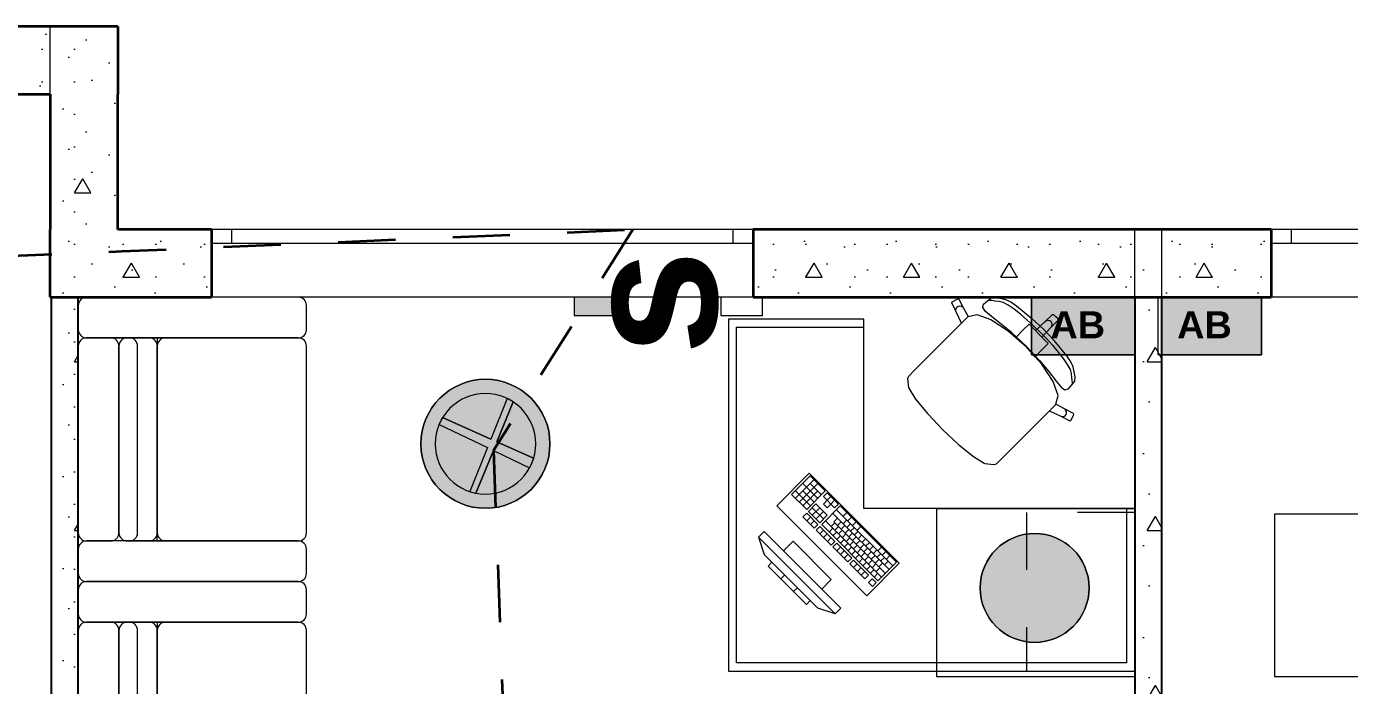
# Model space of a CAD drawing. Header units: millimetres. Extents: x -100675 to 28000, y -21133 to 42228.
# Drawn here: x -71457 to -66573, y 17511 to 19944 of the extents above; entities that cross this region are included whole.
import ezdxf

# ---------------------------------------------------------------- set-up
doc = ezdxf.new("R2010")
doc.units = ezdxf.units.MM
doc.header["$MEASUREMENT"] = 0
doc.linetypes.add('Dashed', pattern=[423.333333, 211.666667, -211.666667])
doc.linetypes.add('Wipeout_Contour', pattern=[1000, 0, -1000])
for name, color, linetype, lineweight in [('New_2D Drafting - General_Pen_No__1', 7, 'Continuous', 13), ('New_2D Drafting - General_Pen_No__2', 8, 'Continuous', 15), ('New_2D Drafting - General_Pen_No__52', 15, 'Continuous', 20), ('New_Annotation - Text_Pen_No__19', 255, 'Continuous', 0), ('New_ARCHICAD Windows_Pen_No__27', 7, 'Continuous', 35), ('New_Structural - Bearing_Pen_No__20', 1, 'Continuous', 0), ('New_Structural - Bearing_Pen_No__21', 7, 'Continuous', 35), ('New_Structural - Bearing_Pen_No__27', 7, 'Continuous', 35), ('New_Structural - Bearing_Pen_No__47', 7, 'Continuous', 25)]:
    doc.layers.add(name, color=color, linetype=linetype, lineweight=lineweight)
for name, color, linetype, lineweight, true_color in [('New_2D Drafting - General_Pen_No__82', 7, 'Continuous', 20, 0xaaaaaa), ('New_Annotation - Text_Pen_No__86', 7, 'Continuous', 20, 0x5555ff), ('New_ARCHICAD Windows_Pen_No__23', 7, 'Continuous', 20, 0xff6600), ('New_ARCHICAD Windows_Pen_No__3', 7, 'Continuous', 18, 0xff6600), ('New_Interior - Furniture _Pen_No__4', 7, 'Continuous', 20, 0x029e21), ('New_Structural - Bearing_Pen_No__169', 7, 'Continuous', 13, 0x68b353), ('New_Structural - Bearing_Pen_No__170', 7, 'Continuous', 13, 0x9f9f00), ('New_Structural - Bearing_Pen_No__61', 7, 'Continuous', 20, 0x6a6a6a), ('New_Structural - Bearing_Pen_No__89', 7, 'Continuous', 20, 0x71cebe)]:
    doc.layers.add(name, color=color, linetype=linetype, lineweight=lineweight, true_color=true_color)
for name, color, linetype in [('New_ARCHICAD Windows', 7, 'Continuous'), ('New_Interior - Furniture', 7, 'Continuous'), ('New_Structural - Bearing', 7, 'Continuous')]:
    doc.layers.add(name, color=color, linetype=linetype)
doc.styles.add('GENERATED_STYLE_2', font='arial.ttf')
doc.linetypes.add('Double Slash', pattern='A,0,[2,commercial building_1.Shx,S=15.679012,R=0,X=0,Y=0],-1975.555563,0', length=1975.555563)
pattern_1 = [(0, (0, 0), (0, 623.5383), [60, -300]), (0, (180, 311.8), (0, 623.5383), [60, -300]), (60, (0, 0), (-540, 311.769), [60, -300]), (60, (360, 0), (-540, 311.769), [60, -300]), (120, (60, 0), (540, 311.769), [60, -300]), (120, (420, 0), (540, 311.769), [60, -300]), (0, (0, 60), (0, 120), [0, -120, 0, -180]), (45, (60, 60), (-84.85282, 84.85282), [0, -90, 0, -150])]

# ---------------------------------------------------------------- blocks, each defined once
blk = doc.blocks.new('Slab_32', base_point=(-69762.8, 18641.6))
at = {"layer": 'New_Structural - Bearing_Pen_No__89', "color": 123, "linetype": 'Continuous', "lineweight": 20, "true_color": 0x71cebe, "flags": 128}
for points in [[(-69762.8, 18641.6, -1), (-69762.8, 18165.1, -1)], [(-69762.8, 18588.9, 1), (-69762.8, 18217.8, 1)]]:
    blk.add_lwpolyline(points, format="xyb", close=True, dxfattribs=at)
blk = doc.blocks.new('Wall_15', base_point=(-67365.8, 18944.5))
at = {"color": 254, "linetype": 'Wipeout_Contour', "lineweight": 0, "ltscale": 206772.49777}
blk.add_wipeout([(-67365.8, 14794.5), (-67365.8, 14694.5), (-67265.8, 14694.5)], dxfattribs=at).dxf.layer = 'New_Structural - Bearing'
at = {"layer": 'New_Structural - Bearing_Pen_No__169', "linetype": 'Continuous', "lineweight": 13, "true_color": 0x68b353}
h = blk.add_hatch(dxfattribs=at)
h.set_pattern_fill('Structural_Concrete', color=85, style=0, pattern_type=2)
h.set_pattern_definition(pattern_1)
h.paths.add_polyline_path([(-67365.8, 14794.5), (-67365.8, 14694.5), (-67265.8, 14694.5)])
at = {"color": 254, "linetype": 'Wipeout_Contour', "lineweight": 0, "ltscale": 277706.176605}
blk.add_wipeout([(-67265.8, 14794.5), (-67265.8, 18944.5), (-67365.8, 18944.5), (-67365.8, 14794.5)], dxfattribs=at).dxf.layer = 'New_Structural - Bearing'
at = {"layer": 'New_Structural - Bearing_Pen_No__169', "linetype": 'Continuous', "lineweight": 13, "true_color": 0x68b353}
h = blk.add_hatch(dxfattribs=at)
h.set_pattern_fill('Structural_Concrete', color=85, style=0, pattern_type=2)
h.set_pattern_definition(pattern_1)
h.paths.add_polyline_path([(-67265.8, 14794.5), (-67265.8, 18944.5), (-67365.8, 18944.5), (-67365.8, 14794.5)])
at = {"layer": 'New_Structural - Bearing_Pen_No__47', "color": 7, "linetype": 'Continuous', "lineweight": 25, "flags": 128}
blk.add_lwpolyline([(-67365.8, 18944.5), (-67265.8, 18944.5)], dxfattribs=at)
at = {"color": 254, "linetype": 'Wipeout_Contour', "lineweight": 0, "ltscale": 206697.400613}
blk.add_wipeout([(-67265.8, 14794.5), (-67365.8, 14794.5), (-67265.8, 14694.5)], dxfattribs=at).dxf.layer = 'New_Structural - Bearing'
at = {"layer": 'New_Structural - Bearing_Pen_No__169', "linetype": 'Continuous', "lineweight": 13, "true_color": 0x68b353}
h = blk.add_hatch(dxfattribs=at)
h.set_pattern_fill('Structural_Concrete', color=85, style=0, pattern_type=2)
h.set_pattern_definition(pattern_1)
h.paths.add_polyline_path([(-67265.8, 14794.5), (-67365.8, 14794.5), (-67265.8, 14694.5)])
at = {"layer": 'New_Structural - Bearing_Pen_No__47', "color": 7, "linetype": 'Continuous', "lineweight": 25, "flags": 128}
for points in [[(-67365.8, 18944.5), (-67365.8, 14794.5)], [(-67265.8, 14694.5), (-67265.8, 18944.5)], [(-67265.8, 14694.5), (-67365.8, 14694.5)]]:
    blk.add_lwpolyline(points, dxfattribs=at)
blk = doc.blocks.new('Wall_17', base_point=(-71365.8, 18944.5))
at = {"color": 254, "linetype": 'Wipeout_Contour', "lineweight": 0, "ltscale": 293206.09065}
blk.add_wipeout([(-71365.8, 18944.5), (-71365.8, 14694.5), (-71265.8, 14694.5), (-71265.8, 18944.5)], dxfattribs=at).dxf.layer = 'New_Structural - Bearing'
at = {"layer": 'New_Structural - Bearing_Pen_No__169', "linetype": 'Continuous', "lineweight": 13, "true_color": 0x68b353}
h = blk.add_hatch(dxfattribs=at)
h.set_pattern_fill('Structural_Concrete', color=85, style=0, pattern_type=2)
h.set_pattern_definition(pattern_1)
h.paths.add_polyline_path([(-71365.8, 18944.5), (-71365.8, 14694.5), (-71265.8, 14694.5), (-71265.8, 18944.5)])
at = {"layer": 'New_Structural - Bearing_Pen_No__47', "color": 7, "linetype": 'Continuous', "lineweight": 25, "flags": 128}
for points in [[(-71365.8, 18944.5), (-71365.8, 14694.5)], [(-71265.8, 18944.5), (-71365.8, 18944.5)], [(-71265.8, 14794.5), (-71265.8, 18944.5)], [(-71365.8, 14694.5), (-71265.8, 14694.5)]]:
    blk.add_lwpolyline(points, dxfattribs=at)
blk = doc.blocks.new('Window 24_2')
at = {"layer": 'New_ARCHICAD Windows_Pen_No__23', "color": 30, "linetype": 'Continuous', "lineweight": 20, "true_color": 0xff6600}
for p, q in [((-1000, 0), (-925, 0)), ((-925, 0), (-925, -50)), ((925, -50), (925, 0)), ((925, 0), (1000, 0)), ((-925, -50), (-1000, -50)), ((1000, -50), (925, -50))]:
    blk.add_line(p, q, dxfattribs=at)
at = {"layer": 'New_ARCHICAD Windows_Pen_No__27', "color": 7, "linetype": 'Continuous', "lineweight": 35}
for p, q in [((-1000, 0), (-1000, -50)), ((-1000, 0), (-1000, -50)), ((1000, 0), (1000, -50)), ((1000, 0), (1000, -50)), ((-1000, -50), (-1000, -250)), ((1000, -50), (1000, -250))]:
    blk.add_line(p, q, dxfattribs=at)
at = {"layer": 'New_ARCHICAD Windows_Pen_No__3', "color": 30, "linetype": 'Continuous', "lineweight": 18, "true_color": 0xff6600}
for p, q in [((-1000, 0), (1000, 0)), ((-925, 0), (925, 0)), ((925, -50), (-925, -50)), ((-1000, -250), (1000, -250))]:
    blk.add_line(p, q, dxfattribs=at)
blk = doc.blocks.new('Wall_20', base_point=(-71119.4, 18944.5))
at = {"color": 254, "linetype": 'Wipeout_Contour', "lineweight": 0, "ltscale": 221410.040445}
blk.add_wipeout([(-71119.4, 19194.5), (-71369.4, 19194.5), (-71369.4, 18944.5)], dxfattribs=at).dxf.layer = 'New_Structural - Bearing'
at = {"color": 254, "linetype": 'Wipeout_Contour', "lineweight": 0, "ltscale": 281794.67224}
blk.add_wipeout([(-68774.3, 19194.5), (-68774.3, 18944.5), (-66861.8, 18944.5), (-66861.8, 19194.5)], dxfattribs=at).dxf.layer = 'New_Structural - Bearing'
at = {"layer": 'New_Structural - Bearing_Pen_No__170', "linetype": 'Continuous', "lineweight": 13, "true_color": 0x9f9f00}
h = blk.add_hatch(dxfattribs=at)
h.set_pattern_fill('Structural_Concrete', color=54, style=0, pattern_type=2)
h.set_pattern_definition(pattern_1)
h.paths.add_polyline_path([(-71119.4, 19194.5), (-71369.4, 19194.5), (-71369.4, 18944.5)])
h = blk.add_hatch(dxfattribs=at)
h.set_pattern_fill('Structural_Concrete', color=54, style=0, pattern_type=2)
h.set_pattern_definition(pattern_1)
h.paths.add_polyline_path([(-68774.3, 19194.5), (-68774.3, 18944.5), (-66861.8, 18944.5), (-66861.8, 19194.5)])
at = {"layer": 'New_Structural - Bearing_Pen_No__27', "color": 7, "linetype": 'Continuous', "lineweight": 35}
for p, q in [((-68774.3, 19194.5), (-68774.3, 19144.5)), ((-66861.8, 19194.5), (-66861.8, 19144.5)), ((-68774.3, 19144.5), (-68774.3, 18944.5)), ((-66861.8, 19144.5), (-66861.8, 18944.5))]:
    blk.add_line(p, q, dxfattribs=at)
at = {"layer": 'New_Structural - Bearing_Pen_No__27', "color": 7, "linetype": 'Continuous', "lineweight": 35, "flags": 128}
for points in [[(-66861.8, 19194.5), (-68774.3, 19194.5)], [(-68774.3, 18944.5), (-66861.8, 18944.5)]]:
    blk.add_lwpolyline(points, dxfattribs=at)
at = {"layer": 'New_ARCHICAD Windows', "color": 21, "linetype": 'Continuous', "lineweight": 18, "true_color": 0xff9955, "xscale": -1, "zscale": 1000}
blk.add_blockref('Window 24_2', (-65861.8, 19194.5), dxfattribs=at)
at = {"color": 254, "linetype": 'Wipeout_Contour', "lineweight": 0, "ltscale": 221104.609103}
blk.add_wipeout([(-71119.4, 19194.5), (-71369.4, 18944.5), (-71119.4, 18944.5)], dxfattribs=at).dxf.layer = 'New_Structural - Bearing'
at = {"layer": 'New_Structural - Bearing_Pen_No__170', "linetype": 'Continuous', "lineweight": 13, "true_color": 0x9f9f00}
h = blk.add_hatch(dxfattribs=at)
h.set_pattern_fill('Structural_Concrete', color=54, style=0, pattern_type=2)
h.set_pattern_definition(pattern_1)
h.paths.add_polyline_path([(-71119.4, 19194.5), (-71369.4, 18944.5), (-71119.4, 18944.5)])
at = {"layer": 'New_Structural - Bearing_Pen_No__27', "color": 7, "linetype": 'Continuous', "lineweight": 35, "flags": 128}
blk.add_lwpolyline([(-71369.4, 18944.5), (-71369.4, 19194.5)], dxfattribs=at)
at = {"color": 254, "linetype": 'Wipeout_Contour', "lineweight": 0, "ltscale": 293860.184936}
blk.add_wipeout([(-71119.4, 19194.5), (-71119.4, 18944.5), (-70774.3, 18944.5), (-70774.3, 19194.5)], dxfattribs=at).dxf.layer = 'New_Structural - Bearing'
at = {"layer": 'New_Structural - Bearing_Pen_No__170', "linetype": 'Continuous', "lineweight": 13, "true_color": 0x9f9f00}
h = blk.add_hatch(dxfattribs=at)
h.set_pattern_fill('Structural_Concrete', color=54, style=0, pattern_type=2)
h.set_pattern_definition(pattern_1)
h.paths.add_polyline_path([(-71119.4, 19194.5), (-71119.4, 18944.5), (-70774.3, 18944.5), (-70774.3, 19194.5)])
at = {"layer": 'New_Structural - Bearing_Pen_No__27', "color": 7, "linetype": 'Continuous', "lineweight": 35}
for p, q in [((-70774.3, 19194.5), (-70774.3, 19144.5)), ((-70774.3, 19144.5), (-70774.3, 18944.5))]:
    blk.add_line(p, q, dxfattribs=at)
at = {"layer": 'New_Structural - Bearing_Pen_No__27', "color": 7, "linetype": 'Continuous', "lineweight": 35, "flags": 128}
for points in [[(-70774.3, 19194.5), (-71119.4, 19194.5)], [(-71369.4, 18944.5), (-70774.3, 18944.5)]]:
    blk.add_lwpolyline(points, dxfattribs=at)
at = {"layer": 'New_ARCHICAD Windows', "color": 21, "linetype": 'Continuous', "lineweight": 18, "true_color": 0xff9955, "xscale": -1, "zscale": 1000}
blk.add_blockref('Window 24_2', (-69774.3, 19194.5), dxfattribs=at)
blk = doc.blocks.new('Wall_29', base_point=(-75115.8, 19694.5))
at = {"color": 254, "linetype": 'Wipeout_Contour', "lineweight": 0, "ltscale": 308816.858328}
blk.add_wipeout([(-75115.8, 19944.5), (-75115.8, 19694.5), (-74117.6, 19694.5), (-74117.6, 19944.5)], dxfattribs=at).dxf.layer = 'New_Structural - Bearing'
at = {"color": 254, "linetype": 'Wipeout_Contour', "lineweight": 0, "ltscale": 221696.154479}
blk.add_wipeout([(-71369.4, 19694.5), (-71119.4, 19694.5), (-71119.4, 19944.5)], dxfattribs=at).dxf.layer = 'New_Structural - Bearing'
at = {"layer": 'New_Structural - Bearing_Pen_No__170', "linetype": 'Continuous', "lineweight": 13, "true_color": 0x9f9f00}
h = blk.add_hatch(dxfattribs=at)
h.set_pattern_fill('Structural_Concrete', color=54, style=0, pattern_type=2)
h.set_pattern_definition(pattern_1)
h.paths.add_polyline_path([(-75115.8, 19944.5), (-75115.8, 19694.5), (-74117.6, 19694.5), (-74117.6, 19944.5)])
h = blk.add_hatch(dxfattribs=at)
h.set_pattern_fill('Structural_Concrete', color=54, style=0, pattern_type=2)
h.set_pattern_definition(pattern_1)
h.paths.add_polyline_path([(-71369.4, 19694.5), (-71119.4, 19694.5), (-71119.4, 19944.5)])
at = {"layer": 'New_Structural - Bearing_Pen_No__27', "color": 7, "linetype": 'Continuous', "lineweight": 35}
for p, q in [((-74117.6, 19944.5), (-74117.6, 19894.5)), ((-74117.6, 19894.5), (-74117.6, 19694.5))]:
    blk.add_line(p, q, dxfattribs=at)
at = {"layer": 'New_Structural - Bearing_Pen_No__27', "color": 7, "linetype": 'Continuous', "lineweight": 35, "flags": 128}
for points in [[(-74117.6, 19944.5), (-75115.8, 19944.5)], [(-75115.8, 19694.5), (-74117.6, 19694.5)]]:
    blk.add_lwpolyline(points, dxfattribs=at)
at = {"color": 254, "linetype": 'Wipeout_Contour', "lineweight": 0, "ltscale": 297723.666144}
blk.add_wipeout([(-71369.4, 19944.5), (-72117.6, 19944.5), (-72117.6, 19694.5), (-71369.4, 19694.5)], dxfattribs=at).dxf.layer = 'New_Structural - Bearing'
at = {"layer": 'New_Structural - Bearing_Pen_No__170', "linetype": 'Continuous', "lineweight": 13, "true_color": 0x9f9f00}
h = blk.add_hatch(dxfattribs=at)
h.set_pattern_fill('Structural_Concrete', color=54, style=0, pattern_type=2)
h.set_pattern_definition(pattern_1)
h.paths.add_polyline_path([(-71369.4, 19944.5), (-72117.6, 19944.5), (-72117.6, 19694.5), (-71369.4, 19694.5)])
at = {"layer": 'New_Structural - Bearing_Pen_No__27', "color": 7, "linetype": 'Continuous', "lineweight": 35}
for p, q in [((-72117.6, 19944.5), (-72117.6, 19894.5)), ((-72117.6, 19894.5), (-72117.6, 19694.5))]:
    blk.add_line(p, q, dxfattribs=at)
at = {"layer": 'New_ARCHICAD Windows', "color": 21, "linetype": 'Continuous', "lineweight": 18, "true_color": 0xff9955, "zscale": 1000}
blk.add_blockref('Window 24_2', (-73117.6, 19944.5), dxfattribs=at)
at = {"color": 254, "linetype": 'Wipeout_Contour', "lineweight": 0, "ltscale": 222003.315874}
blk.add_wipeout([(-71369.4, 19944.5), (-71369.4, 19694.5), (-71119.4, 19944.5)], dxfattribs=at).dxf.layer = 'New_Structural - Bearing'
at = {"layer": 'New_Structural - Bearing_Pen_No__170', "linetype": 'Continuous', "lineweight": 13, "true_color": 0x9f9f00}
h = blk.add_hatch(dxfattribs=at)
h.set_pattern_fill('Structural_Concrete', color=54, style=0, pattern_type=2)
h.set_pattern_definition(pattern_1)
h.paths.add_polyline_path([(-71369.4, 19944.5), (-71369.4, 19694.5), (-71119.4, 19944.5)])
at = {"layer": 'New_Structural - Bearing_Pen_No__27', "color": 7, "linetype": 'Continuous', "lineweight": 35, "flags": 128}
for points in [[(-71119.4, 19944.5), (-72117.6, 19944.5)], [(-71119.4, 19944.5), (-71119.4, 19694.5)], [(-72117.6, 19694.5), (-71369.4, 19694.5)]]:
    blk.add_lwpolyline(points, dxfattribs=at)
blk = doc.blocks.new('Wall_57', base_point=(-71119.4, 18944.5))
at = {"color": 254, "linetype": 'Wipeout_Contour', "lineweight": 0, "ltscale": 295402.274496}
blk.add_wipeout([(-71369.4, 19694.5), (-71369.4, 19194.5), (-71119.4, 19194.5), (-71119.4, 19694.5)], dxfattribs=at).dxf.layer = 'New_Structural - Bearing'
at = {"layer": 'New_Structural - Bearing_Pen_No__170', "linetype": 'Continuous', "lineweight": 13, "true_color": 0x9f9f00}
h = blk.add_hatch(dxfattribs=at)
h.set_pattern_fill('Structural_Concrete', color=54, style=0, pattern_type=2)
h.set_pattern_definition(pattern_1)
h.paths.add_polyline_path([(-71369.4, 19694.5), (-71369.4, 19194.5), (-71119.4, 19194.5), (-71119.4, 19694.5)])
at = {"layer": 'New_Structural - Bearing_Pen_No__27', "color": 7, "linetype": 'Continuous', "lineweight": 35, "flags": 128}
for points in [[(-71369.4, 19694.5), (-71369.4, 19194.5)], [(-71119.4, 19194.5), (-71119.4, 19694.5)]]:
    blk.add_lwpolyline(points, dxfattribs=at)
blk = doc.blocks.new('Office Workstation Solo 24')
at = {"layer": 'New_Interior - Furniture _Pen_No__4', "color": 104, "linetype": 'Continuous', "lineweight": 20, "true_color": 0x029e21}
for p, q in [((-1470, 0), (-1500, 0)), ((-1500, 0), (-1500, -30)), ((-30, 0), (-1470, 0)), ((0, 0), (-30, 0)), ((0, -30), (0, 0)), ((-1500, -30), (-1500, -600)), ((-1470, -30), (-30, -30)), ((-1470, -600), (-1470, -30)), ((-30, -30), (-30, -1270)), ((0, -1270), (0, -30)), ((-393.9, -211.1), (-415.1, -232.3)), ((-415.1, -232.3), (-132.3, -515.1)), ((-111.1, -493.9), (-393.9, -211.1)), ((-393.9, -211.1), (-330.3, -232.3)), ((-330.3, -232.3), (-132.3, -430.3)), ((-287.9, -246.4), (-302, -260.6)), ((-302, -260.6), (-160.6, -402)), ((-146.4, -387.9), (-287.9, -246.4)), ((-551.9, -333.4), (-620.5, -402)), ((-344.2, -541.1), (-551.9, -333.4)), ((-531.3, -312.8), (-545, -326.5)), ((-545, -326.5), (-531.2, -340.4)), ((-517.5, -326.7), (-531.3, -312.8)), ((-531.2, -340.4), (-517.5, -326.7)), ((-503.6, -340.5), (-517.3, -354.2)), ((-448.2, -395.9), (-503.6, -340.5)), ((-344.4, -303), (-379.8, -338.4)), ((-379.8, -338.4), (-238.4, -479.8)), ((-203, -444.4), (-344.4, -303)), ((-254.9, -307.7), (-240.7, -293.6)), ((-207.7, -354.9), (-193.6, -340.7)), ((-606.7, -388.3), (-399, -596)), ((-593, -374.5), (-385.3, -582.3)), ((-579.3, -360.8), (-388.9, -551.2)), ((-568.8, -398.8), (-555.1, -385.1)), ((-565.6, -347.1), (-357.9, -554.8)), ((-558.6, -381.6), (-544.8, -367.9)), ((-551.8, -361), (-538, -347.2)), ((-544.7, -395.4), (-531, -381.7)), ((-537.9, -374.8), (-524.2, -361.1)), ((-524.1, -388.7), (-510.4, -374.9)), ((-517.3, -354.2), (-462, -409.6)), ((-510.2, -402.5), (-496.5, -388.8)), ((-503.5, -368.1), (-489.8, -354.4)), ((-489.6, -381.9), (-475.9, -368.2)), ((-475.8, -395.8), (-462.1, -382.1)), ((-160.6, -402), (-146.4, -387.9)), ((-620.5, -402), (-412.7, -609.7)), ((-596.2, -426.2), (-582.5, -412.5)), ((-589.4, -405.6), (-575.7, -391.9)), ((-580.7, -441.8), (-566.9, -428.1)), ((-575.6, -419.4), (-561.9, -405.7)), ((-561.7, -433.3), (-548, -419.5)), ((-555, -412.6), (-541.2, -398.9)), ((-547.9, -447.1), (-534.2, -433.4)), ((-541.1, -426.5), (-527.4, -412.8)), ((-530.9, -409.3), (-517.1, -395.6)), ((-527.3, -440.3), (-513.5, -426.6)), ((-517, -423.1), (-503.3, -409.4)), ((-503.2, -437), (-489.4, -423.3)), ((-496.4, -416.4), (-482.7, -402.6)), ((-489.3, -450.8), (-475.6, -437.1)), ((-482.5, -430.2), (-468.8, -416.5)), ((-468.7, -444), (-455, -430.3)), ((-462, -409.6), (-448.2, -395.9)), ((-441.3, -402.8), (-455, -416.6)), ((-455, -416.6), (-399.6, -471.9)), ((-385.9, -458.2), (-441.3, -402.8)), ((-441.2, -430.4), (-427.5, -416.7)), ((-427.3, -444.2), (-413.6, -430.5)), ((-111.1, -493.9), (-132.3, -430.3)), ((-565.1, -457.4), (-551.4, -443.6)), ((-534, -461), (-520.3, -447.2)), ((-520.2, -474.8), (-506.5, -461.1)), ((-513.4, -454.2), (-499.7, -440.5)), ((-506.4, -488.7), (-492.6, -474.9)), ((-499.6, -468), (-485.9, -454.3)), ((-485.7, -481.9), (-472, -468.1)), ((-475.5, -464.7), (-461.8, -451)), ((-471.9, -495.7), (-458.2, -482)), ((-461.6, -478.5), (-447.9, -464.8)), ((-454.8, -457.9), (-441.1, -444.2)), ((-447.8, -492.4), (-434.1, -478.7)), ((-441, -471.7), (-427.3, -458)), ((-427.1, -485.6), (-413.4, -471.9)), ((-413.5, -458.1), (-399.8, -444.4)), ((-413.3, -499.4), (-399.6, -485.7)), ((-399.6, -471.9), (-385.9, -458.2)), ((-379, -465.2), (-392.7, -478.9)), ((-392.7, -478.9), (-337.3, -534.3)), ((-323.6, -520.5), (-379, -465.2)), ((-378.9, -492.7), (-365.2, -479)), ((-238.4, -479.8), (-203, -444.4)), ((-492.5, -502.5), (-478.8, -488.8)), ((-488.9, -533.5), (-475.2, -519.8)), ((-478.7, -516.3), (-464.9, -502.6)), ((-471.6, -550.8), (-457.9, -537.1)), ((-464.8, -530.2), (-451.1, -516.5)), ((-458, -509.6), (-444.3, -495.8)), ((-451, -544), (-437.3, -530.3)), ((-444.2, -523.4), (-430.5, -509.7)), ((-433.9, -506.2), (-420.2, -492.5)), ((-430.3, -537.3), (-416.6, -523.5)), ((-420.1, -520.1), (-406.4, -506.4)), ((-406.2, -533.9), (-392.5, -520.2)), ((-399.4, -513.3), (-385.7, -499.6)), ((-392.4, -547.8), (-378.7, -534.1)), ((-385.6, -527.1), (-371.9, -513.4)), ((-365, -506.6), (-351.3, -492.8)), ((-351.2, -520.4), (-337.5, -506.7)), ((-337.3, -534.3), (-323.6, -520.5)), ((-316.7, -527.5), (-330.4, -541.2)), ((-275.1, -569), (-316.7, -527.5)), ((-132.3, -515.1), (-111.1, -493.9)), ((-454.3, -568.1), (-440.6, -554.4)), ((-437.1, -557.9), (-423.4, -544.2)), ((-437, -585.4), (-423.3, -571.7)), ((-416.5, -551.1), (-402.8, -537.4)), ((-412.7, -609.7), (-344.2, -541.1)), ((-402.6, -564.9), (-388.9, -551.2)), ((-337.3, -548), (-364.7, -575.5)), ((-364.7, -575.5), (-323.1, -617)), ((-351, -561.8), (-309.4, -603.3)), ((-350.8, -589.3), (-323.4, -561.9)), ((-295.7, -589.6), (-337.3, -548)), ((-337, -603.2), (-309.6, -575.7)), ((-330.4, -541.2), (-288.9, -582.7)), ((-316.6, -555), (-302.8, -541.3)), ((-302.7, -568.9), (-289, -555.2)), ((-288.9, -582.7), (-275.1, -569)), ((-1500, -600), (-1470, -600)), ((-392.1, -602.9), (-405.8, -616.6)), ((-405.8, -616.6), (-364.3, -658.1)), ((-378.3, -616.7), (-392.1, -602.9)), ((-392, -630.5), (-378.3, -616.7)), ((-364.6, -603), (-378.3, -616.7)), ((-378.3, -616.7), (-364.4, -630.6)), ((-378.1, -644.3), (-364.4, -630.6)), ((-350.7, -616.9), (-364.6, -603)), ((-364.4, -630.6), (-350.7, -616.9)), ((-350.6, -644.4), (-364.4, -630.6)), ((-288.8, -596.5), (-357.4, -665.1)), ((-329.8, -665.2), (-274.9, -610.4)), ((-329.7, -692.8), (-261.1, -624.2)), ((-323.1, -617), (-295.7, -589.6)), ((-316.2, -623.9), (-274.7, -665.5)), ((-302.5, -610.2), (-247.1, -665.6)), ((-233.4, -651.9), (-288.8, -596.5)), ((-364.3, -658.1), (-350.6, -644.4)), ((-357.4, -665.1), (-302, -720.5)), ((-343.6, -651.4), (-302.1, -692.9)), ((-329.9, -637.6), (-274.5, -693)), ((-315.8, -706.6), (-247.2, -638)), ((-302, -720.5), (-233.4, -651.9)), ((-989.6, -765.4), (-1011.6, -787.3)), ((-980.3, -762.5), (-989.6, -765.4)), ((-946.4, -766.5), (-980.3, -762.5)), ((-944.3, -767.4), (-946.4, -766.5)), ((-904.2, -792.3), (-944.3, -767.4)), ((-1037.1, -812.8), (-1184.9, -960.7)), ((-1011.6, -787.3), (-1037.1, -812.8)), ((-850.6, -835.9), (-904.2, -792.3)), ((-849.7, -836.6), (-850.6, -835.9)), ((-791.4, -891.4), (-849.7, -836.6)), ((-1263.8, -925.4), (-1274.7, -946.8)), ((-1259.8, -924.1), (-1263.8, -925.4)), ((-1226.7, -941.1), (-1259.8, -924.1)), ((-791.4, -891.4), (-736.6, -949.7)), ((-1274.7, -946.8), (-1273.3, -950.9)), ((-1273.3, -950.9), (-1240.2, -967.8)), ((-1246.9, -947.6), (-1248.4, -953.2)), ((-1248.4, -953.2), (-1247.7, -959.1)), ((-1247.7, -959.1), (-1244.8, -964.2)), ((-1243.3, -943), (-1246.9, -947.6)), ((-1244.8, -964.2), (-1240.2, -967.8)), ((-1238.2, -940.2), (-1243.3, -943)), ((-1240.2, -967.8), (-1209.2, -985.1)), ((-1232.4, -939.5), (-1238.2, -940.2)), ((-1226.7, -941.1), (-1232.4, -939.5)), ((-1184.9, -960.7), (-1226.7, -941.1)), ((-1209.2, -984.9), (-1184.9, -960.7)), ((-736.6, -949.7), (-735.9, -950.6)), ((-735.9, -950.6), (-692.3, -1004.2)), ((-1209.2, -985.1), (-1216.7, -1017.1)), ((-1216.7, -1017.1), (-1198.3, -1069.1)), ((-1209.2, -984.9), (-1209.2, -985.1)), ((-692.3, -1004.2), (-667.4, -1044.3)), ((-1278.5, -1070.1), (-1280.4, -1086.8)), ((-1255.3, -1042.2), (-1278.5, -1070.1)), ((-1268.9, -1064.8), (-1269.7, -1060.3)), ((-1268.1, -1072.8), (-1268.9, -1064.8)), ((-1266, -1083.6), (-1268.1, -1072.8)), ((-1242.4, -1038.8), (-1255.3, -1042.2)), ((-1228.1, -1048.8), (-1242.4, -1038.8)), ((-1209.5, -1071.1), (-1228.1, -1048.8)), ((-1181.5, -1107.3), (-1209.5, -1071.1)), ((-1198.3, -1069.1), (-1157, -1132.9)), ((-667.4, -1044.3), (-666.5, -1046.4)), ((-666.5, -1046.4), (-662.5, -1080.3)), ((-1280.4, -1086.8), (-1272.6, -1123)), ((-1272.6, -1123), (-1263.6, -1142.2)), ((-1264.9, -1099), (-1266, -1083.6)), ((-1261, -1113.7), (-1264.9, -1099)), ((-1251, -1132.6), (-1261, -1113.7)), ((-1148.8, -1146.6), (-1181.5, -1107.3)), ((-687.3, -1111.6), (-712.8, -1137.1)), ((-665.4, -1089.6), (-687.3, -1111.6)), ((-662.5, -1080.3), (-665.4, -1089.6)), ((-1263.6, -1142.2), (-1248.7, -1163.9)), ((-1236.2, -1154.4), (-1251, -1132.6)), ((-1248.7, -1163.9), (-1201.9, -1220.6)), ((-1217.6, -1178.2), (-1236.2, -1154.4)), ((-1132.2, -1161), (-1159.6, -1188.4)), ((-1157, -1132.9), (-1132.2, -1161)), ((-1099.3, -1199.3), (-1148.8, -1146.6)), ((-1132.2, -1161), (-1098.9, -1198.9)), ((-712.8, -1137.1), (-860.7, -1284.9)), ((-1196.4, -1203), (-1217.6, -1178.2)), ((-1201.9, -1220.6), (-1162.8, -1262.8)), ((-1173.9, -1227.6), (-1196.4, -1203)), ((-1159.6, -1188.4), (-1180.7, -1209.6)), ((-1180.7, -1209.6), (-1157.1, -1233.2)), ((-1099.3, -1199.3), (-1046.6, -1248.8)), ((-1061, -1232.2), (-1098.9, -1198.9)), ((-1191.1, -1269.7), (-1217.2, -1295.8)), ((-1191.1, -1269.7), (-1194.3, -1274.6)), ((-1157.1, -1233.2), (-1191.1, -1269.7)), ((-1151.1, -1251.1), (-1173.9, -1227.6)), ((-1133.2, -1257.1), (-1169.7, -1291.1)), ((-1120.6, -1301.9), (-1162.8, -1262.8)), ((-1157.1, -1233.2), (-1145.1, -1245.1)), ((-1151.1, -1251.1), (-1127.6, -1273.9)), ((-1133.2, -1257.1), (-1145.1, -1245.1)), ((-1109.6, -1280.7), (-1133.2, -1257.1)), ((-1088.4, -1259.6), (-1109.6, -1280.7)), ((-1061, -1232.2), (-1088.4, -1259.6)), ((-1032.9, -1257), (-1061, -1232.2)), ((-1046.6, -1248.8), (-1007.3, -1281.5)), ((-969.1, -1298.3), (-1032.9, -1257)), ((-1217.2, -1295.8), (-1217.1, -1300.1)), ((-1217.1, -1300.1), (-1208.6, -1308.6)), ((-1200.1, -1317.1), (-1208.6, -1308.6)), ((-1195.8, -1317.2), (-1200.1, -1317.1)), ((-1169.7, -1291.1), (-1195.8, -1317.2)), ((-1194.3, -1274.6), (-1195.4, -1280.3)), ((-1195.4, -1280.3), (-1194.2, -1286.1)), ((-1194.2, -1286.1), (-1191, -1291)), ((-1186.1, -1294.2), (-1191, -1291)), ((-1180.3, -1295.4), (-1186.1, -1294.2)), ((-1174.6, -1294.3), (-1180.3, -1295.4)), ((-1169.7, -1291.1), (-1174.6, -1294.3)), ((-1127.6, -1273.9), (-1103, -1296.4)), ((-1063.9, -1348.7), (-1120.6, -1301.9)), ((-1103, -1296.4), (-1078.2, -1317.6)), ((-1078.2, -1317.6), (-1054.4, -1336.2)), ((-1007.3, -1281.5), (-971.1, -1309.5)), ((-971.1, -1309.5), (-948.8, -1328.1)), ((-917.1, -1316.7), (-969.1, -1298.3)), ((-885.1, -1309.2), (-917.1, -1316.7)), ((-884.9, -1309.2), (-885.1, -1309.2)), ((-867.8, -1340.2), (-885.1, -1309.2)), ((-884.9, -1309.2), (-860.7, -1284.9)), ((-860.7, -1284.9), (-841.1, -1326.7)), ((-500, -1270), (-500, -1300)), ((-30, -1270), (-500, -1270)), ((-500, -1300), (-30, -1300)), ((-30, -1300), (0, -1300)), ((0, -1300), (0, -1270)), ((-1042.2, -1363.6), (-1063.9, -1348.7)), ((-1054.4, -1336.2), (-1032.6, -1351)), ((-1023, -1372.6), (-1042.2, -1363.6)), ((-1032.6, -1351), (-1013.7, -1361)), ((-1013.7, -1361), (-999, -1364.9)), ((-999, -1364.9), (-983.6, -1366)), ((-983.6, -1366), (-972.8, -1368.1)), ((-942.2, -1355.3), (-970.1, -1378.5)), ((-948.8, -1328.1), (-938.8, -1342.4)), ((-938.8, -1342.4), (-942.2, -1355.3)), ((-864.2, -1344.8), (-867.8, -1340.2)), ((-850.9, -1373.3), (-867.8, -1340.2)), ((-859.1, -1347.7), (-864.2, -1344.8)), ((-853.2, -1348.4), (-859.1, -1347.7)), ((-847.6, -1346.9), (-853.2, -1348.4)), ((-843, -1343.3), (-847.6, -1346.9)), ((-825.4, -1363.8), (-846.8, -1374.7)), ((-840.2, -1338.2), (-843, -1343.3)), ((-841.1, -1326.7), (-839.5, -1332.4)), ((-841.1, -1326.7), (-824.1, -1359.8)), ((-839.5, -1332.4), (-840.2, -1338.2)), ((-824.1, -1359.8), (-825.4, -1363.8)), ((-986.8, -1380.4), (-1023, -1372.6)), ((-970.1, -1378.5), (-986.8, -1380.4)), ((-972.8, -1368.1), (-964.8, -1368.9)), ((-964.8, -1368.9), (-960.3, -1369.7)), ((-846.8, -1374.7), (-850.9, -1373.3))]:
    blk.add_line(p, q, dxfattribs=at)
at = {"layer": 'New_Interior - Furniture _Pen_No__4', "color": 104, "linetype": 'Dashed', "lineweight": 20, "true_color": 0x029e21}
for p, q in [((-1100, -585), (-1100, 0)), ((-1500, -585), (-1100, -585))]:
    blk.add_line(p, q, dxfattribs=at)
at = {"layer": 'New_Interior - Furniture _Pen_No__4', "color": 104, "linetype": 'Continuous', "lineweight": 20, "true_color": 0x029e21, "flags": 128}
for points in [[(0, 0), (-1500, 0), (-1500, -600), (-500, -600), (-500, -1300), (0, -1300)], [(-510.6, -278.3), (-630.8, -398.5), (-298.5, -730.8), (-178.3, -610.6)]]:
    blk.add_lwpolyline(points, close=True, dxfattribs=at)
blk = doc.blocks.new('Sofa Chair 03 24')
at = {"layer": 'New_Interior - Furniture _Pen_No__4', "color": 104, "linetype": 'Continuous', "lineweight": 20, "true_color": 0x029e21}
for p, q in [((120, 0), (30, 0)), ((870, 0), (180, 0)), ((1020, 0), (930, 0)), ((0, -30), (0, -812)), ((150, -30), (150, -120)), ((150, -812), (150, -30)), ((900, -120), (900, -30)), ((900, -30), (900, -812)), ((1050, -812), (1050, -30)), ((150, -180), (150, -120)), ((900, -180), (900, -120)), ((150, -180), (150, -188.9)), ((150, -188.9), (150, -261.6)), ((180, -150), (870, -150)), ((870, -150), (180, -150)), ((900, -188.9), (900, -180)), ((900, -261.6), (900, -188.9)), ((180, -218.9), (870, -218.9)), ((150, -261.6), (150, -321.6)), ((150, -291.6), (180, -291.6)), ((870, -291.6), (180, -291.6)), ((870, -291.6), (180, -291.6)), ((180, -291.6), (870, -291.6)), ((900, -291.6), (870, -291.6)), ((900, -321.6), (900, -261.6)), ((150, -321.6), (150, -812)), ((150, -321.6), (150, -812)), ((900, -812), (900, -321.6)), ((900, -812), (900, -321.6)), ((30, -842), (120, -842)), ((180, -842), (870, -842)), ((180, -842), (870, -842)), ((930, -842), (1020, -842))]:
    blk.add_line(p, q, dxfattribs=at)
for centre, start, end in [((30, -30), 90, 180), ((120, -30), 0, 90), ((180, -30), 90, 180), ((870, -30), 0, 90), ((930, -30), 90, 180), ((1020, -30), 0, 90), ((180, -120), 180, 270), ((870, -120), 270, 0), ((180, -180), 90, 180), ((180, -188.9), 180, 270), ((870, -180), 0, 90), ((870, -188.9), 270, 0), ((180, -261.6), 180, 270), ((180, -321.6), 90, 180), ((180, -321.6), 90, 180), ((870, -261.6), 270, 0), ((870, -321.6), 0, 90), ((870, -321.6), 0, 90), ((30, -812), 180, 270), ((120, -812), 270, 0), ((180, -812), 180, 270), ((180, -812), 180, 270), ((870, -812), 270, 0), ((870, -812), 270, 0), ((930, -812), 180, 270), ((1020, -812), 270, 0)]:
    blk.add_arc(centre, 30, start, end, dxfattribs=at)
blk = doc.blocks.new('Desk 24')
at = {"layer": 'New_Interior - Furniture _Pen_No__4', "color": 104, "linetype": 'Continuous', "lineweight": 20, "true_color": 0x029e21, "flags": 128}
blk.add_lwpolyline([(0, 0), (1200, 0), (1200, 600), (0, 600)], close=True, dxfattribs=at)

msp = doc.modelspace()

# ---------------------------------------------------------------- hatches: boundary and pattern name
at = {"layer": 'New_2D Drafting - General_Pen_No__52', "linetype": 'Continuous', "lineweight": 20}
for points in [[(-67365.8, 18731.8), (-67365.8, 18944.5), (-67746.7, 18944.5), (-67746.7, 18731.8)], [(-66897.8, 18731.8), (-66897.8, 18944.5), (-67278.8, 18944.5), (-67278.8, 18731.8)], [(-67534.3, 17871.2, 1), (-67936.6, 17871.2, 1)]]:
    msp.add_hatch(color=15, dxfattribs=at).paths.add_polyline_path(points)
at = {"layer": 'New_2D Drafting - General_Pen_No__82', "linetype": 'Continuous', "lineweight": 20, "true_color": 0xaaaaaa}
for points in [[(-69435.4, 18944.5), (-69435.4, 18876.8), (-69280.8, 18876.8), (-69280.8, 18944.5)], [(-69762.8, 18641.6, 1), (-69762.8, 18165.1, 1)], [(-69584.9, 18350.6), (-69720.7, 18411), (-69660.8, 18558.3, 0.034067), (-69682.8, 18570.8), (-69742.6, 18420.8), (-69921.1, 18500.1, 0.037873), (-69933.9, 18475.1), (-69755.1, 18389.4), (-69819.9, 18226.8, 0.030742), (-69797.9, 18221.2), (-69733.7, 18379.1), (-69599.7, 18314.9, 0.052198)]]:
    msp.add_hatch(color=253, dxfattribs=at).paths.add_polyline_path(points)

# ---------------------------------------------------------------- linework, layer by layer
at = {"layer": 'New_2D Drafting - General_Pen_No__1', "color": 7, "linetype": 'Continuous', "lineweight": 13, "flags": 128}
for points in [[(-67365.8, 18731.8), (-67365.8, 18944.5), (-67746.7, 18944.5), (-67746.7, 18731.8)], [(-66897.8, 18731.8), (-66897.8, 18944.5), (-67278.8, 18944.5), (-67278.8, 18731.8)]]:
    msp.add_lwpolyline(points, close=True, dxfattribs=at)
msp.add_lwpolyline([(-67534.3, 17871.2, 1), (-67936.6, 17871.2, 1)], format="xyb", close=True, dxfattribs=at)
at = {"layer": 'New_2D Drafting - General_Pen_No__2', "color": 8, "linetype": 'Continuous', "lineweight": 15, "flags": 128}
msp.add_lwpolyline([(-69435.4, 18944.5), (-69435.4, 18876.8), (-69280.8, 18876.8), (-69280.8, 18944.5)], close=True, dxfattribs=at)
for points in [[(-69762.8, 18641.6, 1), (-69762.8, 18165.1, 1)], [(-69762.8, 18217.8, 1), (-69762.8, 18588.9, 1)], [(-69762.8, 18588.9, 1), (-69762.8, 18217.8, 1)], [(-69584.9, 18350.6), (-69720.7, 18411), (-69660.8, 18558.3, 0.034067), (-69682.8, 18570.8), (-69742.6, 18420.8), (-69921.1, 18500.1, 0.037873), (-69933.9, 18475.1), (-69755.1, 18389.4), (-69819.9, 18226.8, 0.030742), (-69797.9, 18221.2), (-69733.7, 18379.1), (-69599.7, 18314.9, 0.052198)]]:
    msp.add_lwpolyline(points, format="xyb", close=True, dxfattribs=at)
at = {"layer": 'New_Structural - Bearing_Pen_No__20', "color": 1, "linetype": 'Double Slash', "lineweight": 0}
msp.add_line((-68096.1, 17542.8), (-68096.1, 18164.1), dxfattribs=at)
msp.add_circle((-67735.5, 17871.2), 201.2, dxfattribs=at)
at = {"layer": 'New_Structural - Bearing_Pen_No__21', "color": 7, "linetype": 'Dashed', "lineweight": 35}
msp.add_line((-69733.7, 18379.1), (-69676.5, 16862.5), dxfattribs=at)
at = {"layer": 'New_Structural - Bearing_Pen_No__61', "color": 251, "linetype": 'Continuous', "lineweight": 20, "true_color": 0x6a6a6a}
for p, q in [((-68894.1, 18876.8), (-68739.5, 18876.8)), ((-69682.8, 18570.8), (-69742.6, 18420.8)), ((-69660.8, 18558.3), (-69720.7, 18411)), ((-69933.9, 18475.1), (-69755.1, 18389.4)), ((-69921.1, 18500.1), (-69742.6, 18420.8)), ((-69755.1, 18389.4), (-69819.9, 18226.8)), ((-69733.7, 18379.1), (-69797.9, 18221.2)), ((-69733.7, 18379.1), (-69599.7, 18314.9)), ((-69720.7, 18411), (-69584.9, 18350.6))]:
    msp.add_line(p, q, dxfattribs=at)

# ---------------------------------------------------------------- block references
at = {"layer": 'New_Interior - Furniture', "color": 104, "linetype": 'Continuous', "lineweight": 20, "true_color": 0x029e21, "zscale": 1000, "rotation": 180}
msp.add_blockref('Desk 24', (-65649.3, 18143.9), dxfattribs=at)
at = {"layer": 'New_Structural - Bearing', "color": 7, "lineweight": 35}
msp.add_blockref('Wall_29', (-75115.8, 19694.5), dxfattribs=at)
at = {"layer": 'New_Structural - Bearing', "color": 7, "lineweight": 25}
msp.add_blockref('Wall_17', (-71365.8, 18944.5), dxfattribs=at)
at = {"layer": 'New_Structural - Bearing', "color": 123, "linetype": 'Continuous', "lineweight": 20, "true_color": 0x71cebe}
msp.add_blockref('Slab_32', (-69762.8, 18641.6), dxfattribs=at)

# ---------------------------------------------------------------- texts
at = {"layer": 'New_Annotation - Text_Pen_No__19', "color": 255, "linetype": 'Continuous', "lineweight": 0, "char_height": 100, "attachment_point": 2, "style": 'GENERATED_STYLE_2'}
for insert in [(-67576.4, 18892.7), (-67108.4, 18892.7)]:
    msp.add_mtext('\\A1;{\\pqc;\\fArial|b1|i0|c0|p34;AB}', dxfattribs=dict(at, insert=insert))

# ---------------------------------------------------------------- next in the draw order: block references
at = {"layer": 'New_Interior - Furniture', "color": 104, "linetype": 'Continuous', "lineweight": 20, "true_color": 0x029e21, "zscale": 1000, "rotation": 90}
msp.add_blockref('Sofa Chair 03 24', (-71265.8, 16844.5), dxfattribs=at)
at = {"layer": 'New_Structural - Bearing', "color": 7, "lineweight": 25}
msp.add_blockref('Wall_15', (-67365.8, 18944.5), dxfattribs=at)

# ---------------------------------------------------------------- next in the draw order: linework, layer by layer
at = {"layer": 'New_Structural - Bearing_Pen_No__20', "color": 1, "linetype": 'Continuous', "lineweight": 0}
for p, q in [((-67365.8, 18731.8), (-67746.7, 18731.8)), ((-66897.8, 18731.8), (-67278.8, 18731.8))]:
    msp.add_line(p, q, dxfattribs=at)
at = {"layer": 'New_Structural - Bearing_Pen_No__20', "color": 1, "linetype": 'Double Slash', "lineweight": 0}
for p, q in [((-68096.1, 18164.1), (-67365.8, 18164.1)), ((-67365.8, 18164.1), (-67365.8, 17542.8)), ((-67365.8, 17542.8), (-68096.1, 17542.8))]:
    msp.add_line(p, q, dxfattribs=at)

# ---------------------------------------------------------------- next in the draw order: block references
at = {"layer": 'New_Structural - Bearing', "color": 7, "lineweight": 35}
msp.add_blockref('Wall_20', (-71119.4, 18944.5), dxfattribs=at)

# ---------------------------------------------------------------- next in the draw order: linework, layer by layer
at = {"layer": 'New_Structural - Bearing_Pen_No__20', "color": 1, "linetype": 'Continuous', "lineweight": 0}
for p, q in [((-67746.7, 18944.5), (-67365.8, 18944.5)), ((-67746.7, 18731.8), (-67746.7, 18944.5)), ((-67365.8, 18944.5), (-67365.8, 18731.8)), ((-67278.8, 18944.5), (-66897.8, 18944.5)), ((-67278.8, 18731.8), (-67278.8, 18944.5)), ((-66897.8, 18944.5), (-66897.8, 18731.8))]:
    msp.add_line(p, q, dxfattribs=at)
at = {"layer": 'New_Structural - Bearing_Pen_No__21', "color": 7, "linetype": 'Dashed', "lineweight": 35}
msp.add_line((-69218.7, 19194.5), (-69733.7, 18379.1), dxfattribs=at)
at = {"layer": 'New_Structural - Bearing_Pen_No__61', "color": 251, "linetype": 'Continuous', "lineweight": 20, "true_color": 0x6a6a6a}
for p, q in [((-67365.8, 18817.1), (-67365.8, 19194.5)), ((-67265.8, 18879.9), (-67265.8, 19194.5)), ((-68739.5, 18944.5), (-68894.1, 18944.5)), ((-68894.1, 18944.5), (-68894.1, 18876.8)), ((-68739.5, 18876.8), (-68739.5, 18944.5))]:
    msp.add_line(p, q, dxfattribs=at)

# ---------------------------------------------------------------- next in the draw order: block references
at = {"layer": 'New_Interior - Furniture', "color": 104, "linetype": 'Continuous', "lineweight": 20, "true_color": 0x029e21, "zscale": 1000}
for name, p, rotation in [('Sofa Chair 03 24', (-71265.8, 17894.5), 90), ('Office Workstation Solo 24', (-68865.8, 17564.1), 180)]:
    msp.add_blockref(name, p, dxfattribs=dict(at, rotation=rotation))
at = {"layer": 'New_Structural - Bearing', "color": 7, "lineweight": 35}
msp.add_blockref('Wall_57', (-71119.4, 18944.5), dxfattribs=at)

# ---------------------------------------------------------------- next in the draw order: texts
at = {"layer": 'New_Annotation - Text_Pen_No__86', "color": 173, "linetype": 'Continuous', "lineweight": 20, "true_color": 0x5555ff, "insert": (-69408.6, 18924.8), "char_height": 500, "attachment_point": 2, "rotation": 90, "style": 'GENERATED_STYLE_2'}
msp.add_mtext('\\A1;{\\pqc;\\fArial|b1|i0|c0|p34;s}', dxfattribs=at)

# ---------------------------------------------------------------- next in the draw order: linework, layer by layer
at = {"layer": 'New_Structural - Bearing_Pen_No__21', "color": 7, "linetype": 'Dashed', "lineweight": 35}
msp.add_line((-71998.6, 19076.5), (-69218.7, 19194.5), dxfattribs=at)
at = {"layer": 'New_Structural - Bearing_Pen_No__61', "color": 251, "linetype": 'Continuous', "lineweight": 20, "true_color": 0x6a6a6a}
for p, q in [((-71369.4, 19620.6), (-71369.4, 19944.5)), ((-71119.4, 19694.5), (-71119.4, 19944.5))]:
    msp.add_line(p, q, dxfattribs=at)

doc.saveas('drawing.dxf')
